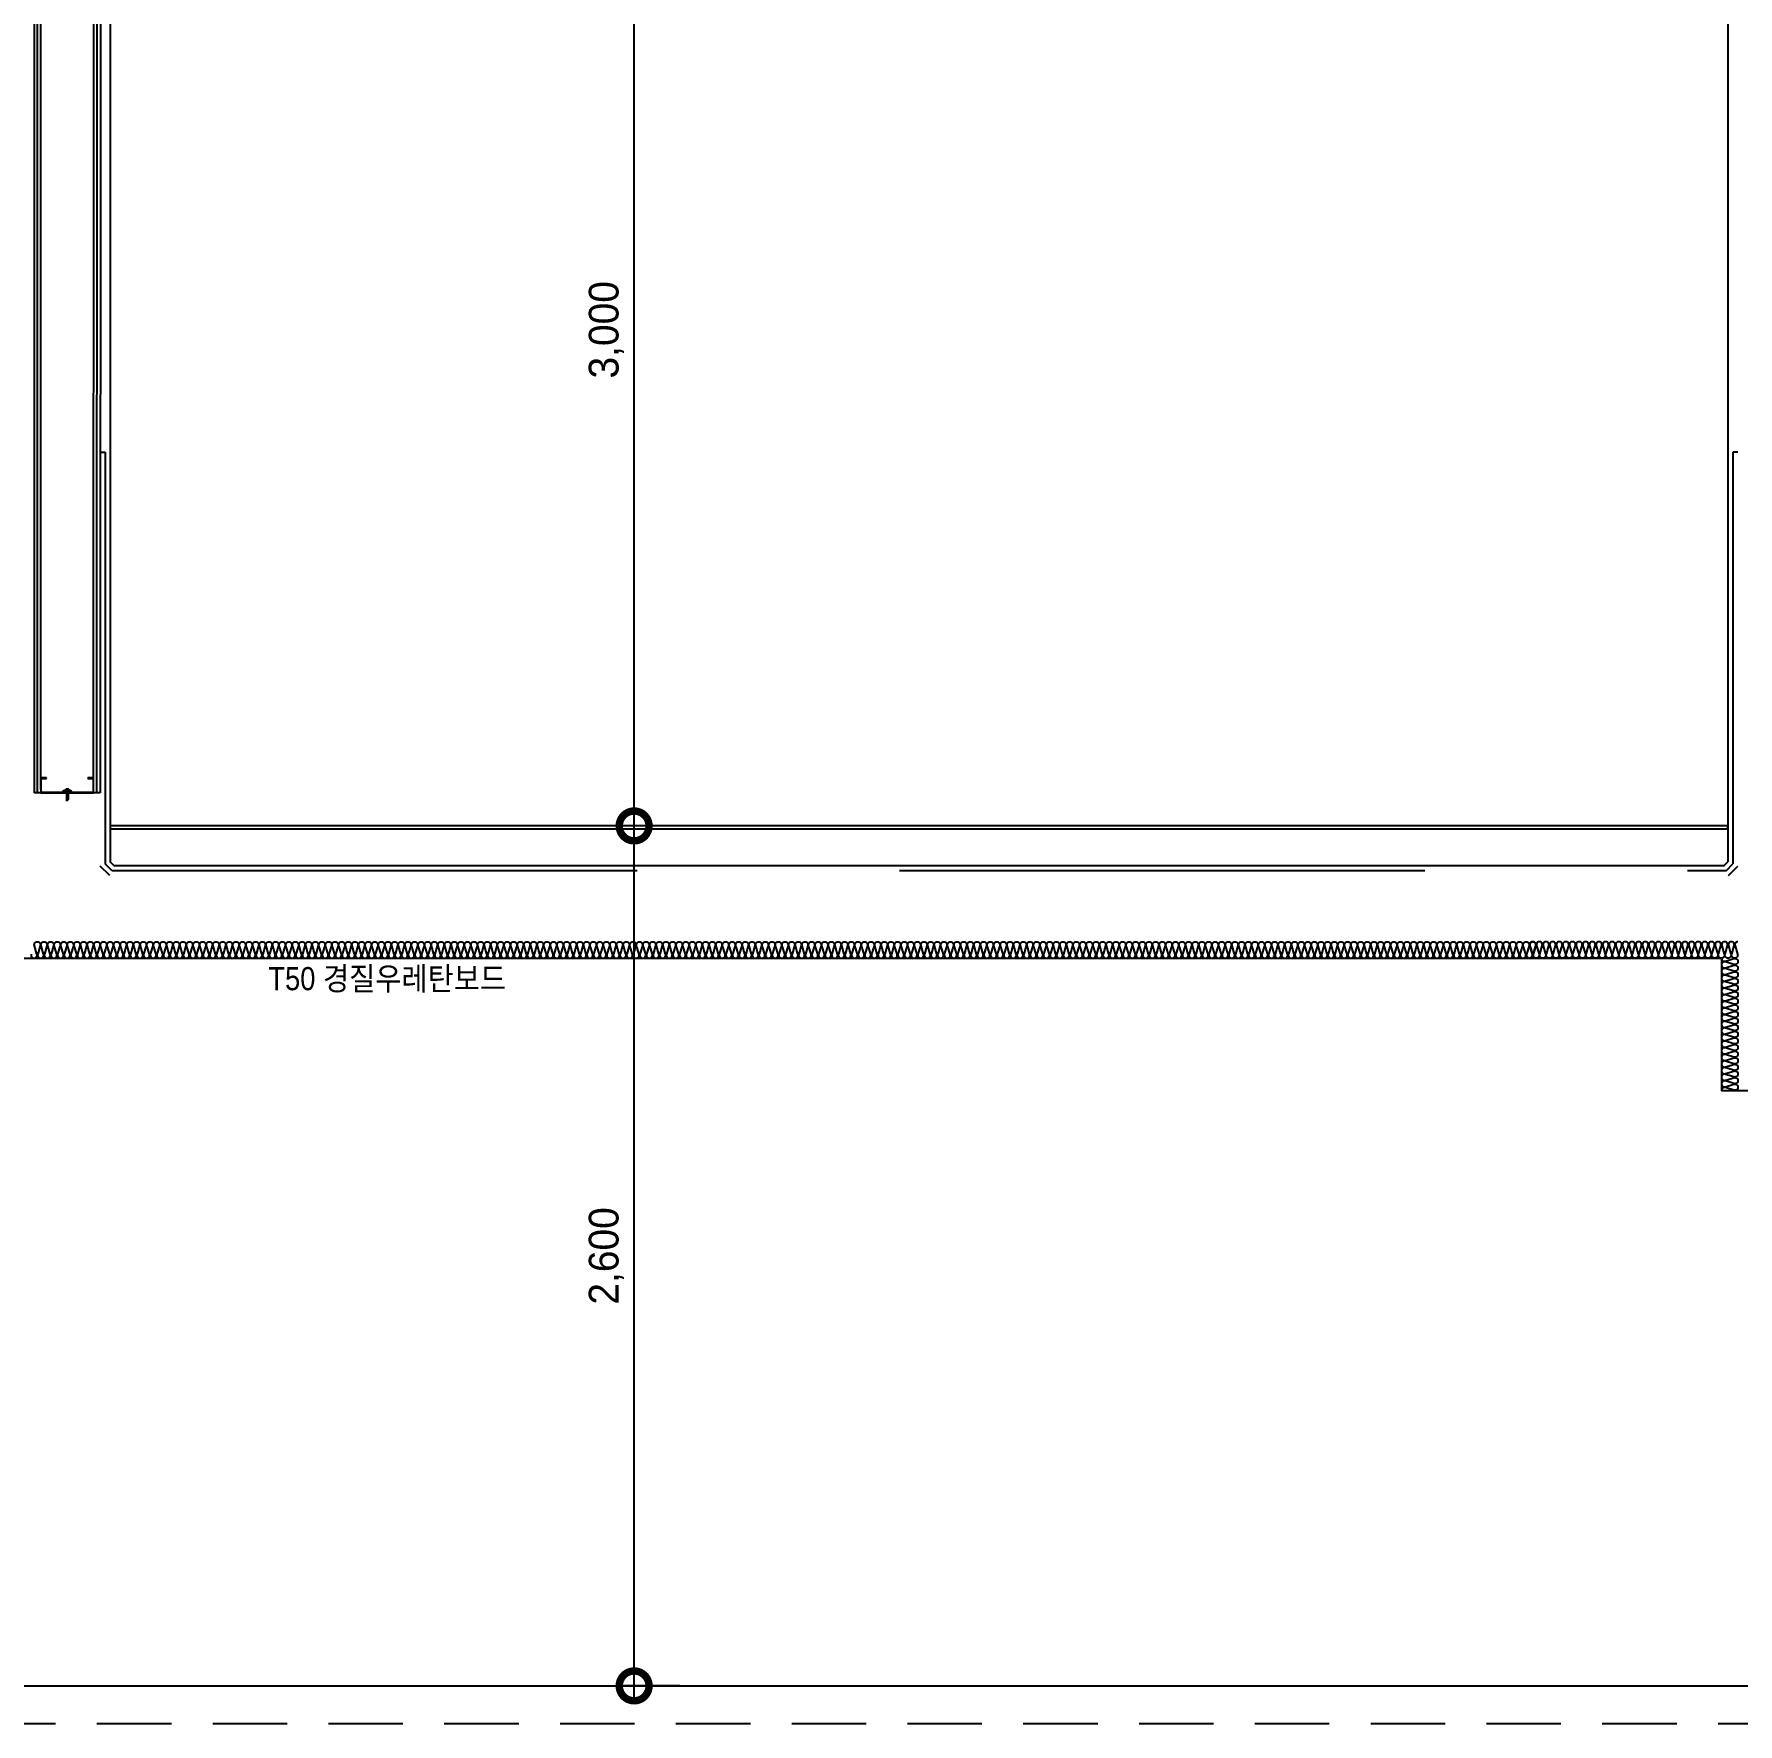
# Model space of a CAD drawing. Header units: millimetres. Extents: x 19868 to 801382, y -4805 to 85279.
# Drawn here: x 76888 to 82038, y 31614 to 36723 of the extents above; entities that cross this region are included whole.
import ezdxf
from ezdxf.enums import TextEntityAlignment as Align

# ---------------------------------------------------------------- set-up
doc = ezdxf.new("R2010")
doc.units = ezdxf.units.MM
doc.header["$LTSCALE"] = 250
doc.linetypes.add('HID', pattern=[2.8, 1.8, -1])
doc.linetypes.add('HIDDEN', pattern=[9.525, 6.35, -3.175])
doc.layers.get('Defpoints').update_dxf_attribs({"color": 151})
for name, color, linetype in [('8입면선', 8, 'Continuous'), ('A-ELE-4', 4, 'Continuous'), ('A-ETC-8', 8, 'Continuous'), ('A-FIN', 6, 'Continuous'), ('A-WALL-D', 7, 'Continuous'), ('A-WP', 1, 'HID'), ('A-방수', 1, 'HIDDEN'), ('GAGAM-DT', 7, 'Continuous'), ('ISL', 251, 'Continuous'), ('입면', 7, 'Continuous')]:
    doc.layers.add(name, color=color, linetype=linetype)
doc.layers.add('CK', color=221, linetype='Continuous', plot=False)
doc.layers.add('NOPLOT-단열', color=225, linetype='Continuous', plot=False)
doc.styles.add('Gdim', font='')
doc.styles.get('Gdim').set_extended_font_data('Dotum')
doc.dimstyles.new('Gdim50', dxfattribs={"dimscale": 30, "dimtxt": 3, "dimasz": 6, "dimexe": 1.5, "dimexo": 2, "dimgap": 1, "dimtad": 1, "dimdec": 0, "dimzin": 0, "dimdsep": 46, "dimlunit": 6, "dimtxsty": 'Gdim', "dimblk": 'DOTSMALL', "dimcen": 1.5, "dimdle": 1.5, "dimclrd": 256, "dimclre": 256, "dimclrt": 256, "dimazin": 0, "dimtfac": 1, "dimtdec": 0, "dimtix": 1, "dimtmove": 2, "dimatfit": 3, "dimldrblk": 'DOTSMALL', "dimfxl": 1.5, "dimtolj": 1, "dimtzin": 0, "dimlwd": -1, "dimlwe": -1, "dimarcsym": 1})

# ---------------------------------------------------------------- blocks, each defined once
blk = doc.blocks.new('*U104')
at = {"layer": '8입면선', "color": 8}
for p, q in [((3316397.6, 472011.4), (3316398.1, 475211.4)), ((3316577.6, 472011.4), (3316578.1, 475211.4))]:
    blk.add_line(p, q, dxfattribs=at)
at = {"layer": 'A-WALL-D'}
for p, q in [((3316388.1, 475211.4), (3316387.6, 472011.4)), ((3316408.1, 475211.4), (3316388.1, 475211.4)), ((3316407.6, 472021.4), (3316408.1, 475211.4)), ((3316567.6, 472021.4), (3316568.1, 475211.4)), ((3316588.1, 475211.4), (3316568.1, 475211.4)), ((3316588.1, 475211.4), (3316587.6, 472011.4)), ((3316407.6, 472011.4), (3316387.6, 472011.4)), ((3316587.6, 472011.4), (3316567.6, 472011.4))]:
    blk.add_line(p, q, dxfattribs=at)
at = {"layer": 'CK', "linetype": 'Continuous'}
blk.add_line((3316472.9, 472011.4), (3316502.3, 472011.4), dxfattribs=at)
at = {"layer": 'GAGAM-DT', "color": 8}
for p, q in [((3316493.3, 475205.6), (3316483.3, 475205.6)), ((3316483.3, 475205.6), (3316483.3, 475202.1)), ((3316491.8, 475200.6), (3316484.8, 475200.6)), ((3316485.8, 475205.6), (3316485.8, 475237)), ((3316490.8, 475231.5), (3316485.8, 475237)), ((3316485.8, 475205.6), (3316485.8, 475200.6)), ((3316490.8, 475205.6), (3316490.8, 475231.5)), ((3316490.8, 475205.6), (3316490.8, 475200.6)), ((3316493.3, 475205.6), (3316493.3, 475202.1)), ((3316482.8, 472017.2), (3316482.8, 472020.7)), ((3316492.7, 472017.2), (3316482.8, 472017.2)), ((3316491.2, 472022.2), (3316484.3, 472022.2)), ((3316485.3, 472017.2), (3316485.3, 472022.2)), ((3316485.3, 472017.2), (3316485.3, 471985.8)), ((3316490.3, 472017.2), (3316490.3, 472022.2)), ((3316490.3, 472017.2), (3316490.3, 471991.3)), ((3316492.7, 472017.2), (3316492.7, 472020.7)), ((3316490.3, 471991.3), (3316485.3, 471985.8))]:
    blk.add_line(p, q, dxfattribs=at)
for centre, start, end in [((3316484.8, 475202.1), 180, 270), ((3316491.8, 475202.1), 270, 0), ((3316484.3, 472020.7), 90, 180), ((3316491.2, 472020.7), 0, 90)]:
    blk.add_arc(centre, 1.51, start, end, dxfattribs=at)
at = {"layer": '입면', "color": 6}
for p, q in [((3316408.1, 475166.4), (3316408.1, 475211.4)), ((3316408.1, 475211.4), (3316473.5, 475211.4)), ((3316472.9, 475210.2), (3316409.3, 475210.2)), ((3316409.3, 475210.2), (3316409.3, 475167.6)), ((3316477.9, 475204.4), (3316472.9, 475210.2)), ((3316473.5, 475211.4), (3316478.5, 475205.6)), ((3316498.4, 475204.4), (3316477.9, 475204.4)), ((3316478.5, 475205.6), (3316497.8, 475205.6)), ((3316497.8, 475205.6), (3316502.8, 475211.4)), ((3316503.4, 475210.2), (3316498.4, 475204.4)), ((3316502.8, 475211.4), (3316568.1, 475211.4)), ((3316566.9, 475210.2), (3316503.4, 475210.2)), ((3316566.9, 475167.6), (3316566.9, 475210.2)), ((3316568.1, 475211.4), (3316568.1, 475166.4)), ((3316426, 475166.4), (3316408.1, 475166.4)), ((3316409.3, 475167.6), (3316426, 475167.6)), ((3316426, 475167.6), (3316426, 475166.4)), ((3316550.3, 475166.4), (3316550.3, 475167.6)), ((3316550.3, 475167.6), (3316566.9, 475167.6)), ((3316568.1, 475166.4), (3316550.3, 475166.4)), ((3316425.4, 472056.4), (3316407.6, 472056.4)), ((3316407.6, 472056.4), (3316407.6, 472011.4)), ((3316408.8, 472012.6), (3316408.8, 472055.2)), ((3316408.8, 472055.2), (3316425.4, 472055.2)), ((3316425.4, 472055.2), (3316425.4, 472056.4)), ((3316567.6, 472056.4), (3316549.8, 472056.4)), ((3316549.8, 472056.4), (3316549.8, 472055.2)), ((3316549.8, 472055.2), (3316566.4, 472055.2)), ((3316566.4, 472055.2), (3316566.4, 472012.6)), ((3316567.6, 472011.4), (3316567.6, 472056.4)), ((3316407.6, 472011.4), (3316472.9, 472011.4)), ((3316472.4, 472012.6), (3316408.8, 472012.6)), ((3316477.4, 472018.5), (3316472.4, 472012.6)), ((3316472.9, 472011.4), (3316477.9, 472017.3)), ((3316497.8, 472018.5), (3316477.4, 472018.5)), ((3316477.9, 472017.3), (3316497.3, 472017.3)), ((3316497.3, 472017.3), (3316502.3, 472011.4)), ((3316502.8, 472012.6), (3316497.8, 472018.5)), ((3316502.3, 472011.4), (3316567.6, 472011.4)), ((3316566.4, 472012.6), (3316502.8, 472012.6))]:
    blk.add_line(p, q, dxfattribs=at)
blk = doc.blocks.new('_DotSmall')
at = {"color": 0, "linetype": 'ByBlock', "const_width": 0.5}
blk.add_lwpolyline([(-0.0625, 0, 1), (0.0625, 0, 1)], format="xyb", close=True, dxfattribs=at)
blk = doc.blocks.new('*D251')
at = {"layer": 'CK', "transparency": 16777216}
for p, q in [((78702, 31683.9), (78702, 34373.9)), ((78840.2, 34328.9), (78657, 34328.9)), ((78840.2, 31728.9), (78657, 31728.9))]:
    blk.add_line(p, q, dxfattribs=at)
at = {"layer": 'Defpoints', "color": 0, "transparency": 16777216}
for p in [(78702, 34328.9), (78900.2, 34328.9), (78900.2, 31728.9)]:
    blk.add_point(p, dxfattribs=at)
at = {"layer": 'CK', "transparency": 16777216, "xscale": 180, "yscale": 180, "zscale": 180}
for p, rotation in [((78702, 34328.9), 90), ((78702, 31728.9), 270)]:
    blk.add_blockref('_DotSmall', p, dxfattribs=dict(at, rotation=rotation))
at = {"layer": 'CK', "transparency": 16777216, "insert": (78618.2, 33028.9), "char_height": 90, "attachment_point": 5, "rotation": 90, "style": 'Gdim'}
blk.add_mtext('\\A1;2,600', dxfattribs=at)
blk = doc.blocks.new('*D252')
at = {"layer": 'CK', "transparency": 16777216}
for p, q in [((78702, 34283.9), (78702, 37373.9)), ((78840.2, 37328.9), (78657, 37328.9)), ((78840.2, 34328.9), (78657, 34328.9))]:
    blk.add_line(p, q, dxfattribs=at)
at = {"layer": 'Defpoints', "color": 0, "transparency": 16777216}
for p in [(78702, 37328.9), (78900.2, 37328.9), (78900.2, 34328.9)]:
    blk.add_point(p, dxfattribs=at)
at = {"layer": 'CK', "transparency": 16777216, "xscale": 180, "yscale": 180, "zscale": 180}
for p, rotation in [((78702, 37328.9), 90), ((78702, 34328.9), 270)]:
    blk.add_blockref('_DotSmall', p, dxfattribs=dict(at, rotation=rotation))
at = {"layer": 'CK', "transparency": 16777216, "insert": (78618.2, 35828.9), "char_height": 90, "attachment_point": 5, "rotation": 90, "style": 'Gdim'}
blk.add_mtext('\\A1;3,000', dxfattribs=at)
blk = doc.blocks.new('*U255')
at = {"layer": 'A-ELE-4'}
blk.add_line((4920, 150), (30, 150), dxfattribs=at)
at = {"layer": 'A-ETC-8'}
for p, q in [((0, 3300), (30, 3270)), ((4950, 3300), (4920, 3270)), ((30, 3270), (30, 41.2)), ((4920, 3270), (4920, 41.2)), ((30, 141), (4920, 141)), ((4920, 141), (4920, 150)), ((28.8, 0), (0, 28.8)), ((41.2, 30), (30, 41.2)), ((41.2, 30), (4908.8, 30)), ((4908.8, 30), (4920, 41.2)), ((4921.2, 0), (4950, 28.8))]:
    blk.add_line(p, q, dxfattribs=at)
at = {"layer": 'A-방수'}
for p, q in [((0, 1280), (15, 1280)), ((15, 1280), (15, 35)), ((4950, 1280), (4935, 1280)), ((4935, 1280), (4935, 35)), ((35, 15), (15, 35)), ((35, 15), (4915, 15)), ((4915, 15), (4935, 35))]:
    blk.add_line(p, q, dxfattribs=at)

msp = doc.modelspace()

# ---------------------------------------------------------------- linework, layer by layer
at = {"layer": 'A-FIN'}
msp.add_line((74938.2, 31728.9), (87938.2, 31728.9), dxfattribs=at)
at = {"layer": 'A-WP', "linetype": 'HID', "ltscale": 0.5, "elevation": 0}
msp.add_lwpolyline([(86838.2, 34593.9), (87853.2, 34593.9), (87853.2, 33893.9), (88153.2, 33893.9), (88153.2, 31613.9), (74723.2, 31613.9), (74723.2, 33293.9), (75023.2, 33293.9), (75023.2, 33993.9), (76038.2, 33993.9)], dxfattribs=at)
at = {"layer": 'ISL', "elevation": 0}
msp.add_lwpolyline([(74738.2, 33228.9), (75088.2, 33228.9), (75088.2, 33928.9), (81988.2, 33928.9), (81988.2, 33528.9), (82688.2, 33528.9), (82688.2, 34528.9), (87788.2, 34528.9), (87788.2, 33828.9), (88138.2, 33828.9)], dxfattribs=at)
for points in [[(76879.4, 33941.1, 0.509267), (76888.2, 33928.9, 0.509267), (76897, 33941.1), (76889.4, 33966.8, -1.372593), (76907, 33966.8), (76899.4, 33941.1, 0.509267), (76908.2, 33928.9, 0.509267), (76917, 33941.1), (76909.4, 33966.8, -1.372593), (76927, 33966.8), (76919.4, 33941.1, 0.509267), (76928.2, 33928.9, 0.509267), (76937, 33941.1), (76929.4, 33966.8, -1.372593), (76947, 33966.8), (76939.4, 33941.1, 0.509267), (76948.2, 33928.9, 0.509267), (76957, 33941.1), (76949.4, 33966.8, -1.372593), (76967, 33966.8), (76959.4, 33941.1, 0.509267), (76968.2, 33928.9, 0.509267), (76977, 33941.1), (76969.4, 33966.8, -1.372593), (76987, 33966.8), (76979.4, 33941.1, 0.509267), (76988.2, 33928.9, 0.509267), (76997, 33941.1), (76989.4, 33966.8, -1.372593), (77007, 33966.8), (76999.4, 33941.1, 0.509267), (77008.2, 33928.9, 0.509267), (77017, 33941.1), (77009.4, 33966.8, -1.372593), (77027, 33966.8), (77019.4, 33941.1, 0.509267), (77028.2, 33928.9, 0.509267), (77037, 33941.1), (77029.4, 33966.8, -1.372593), (77047, 33966.8), (77039.4, 33941.1, 0.509267), (77048.2, 33928.9, 0.509267), (77057, 33941.1), (77049.4, 33966.8, -1.372593), (77067, 33966.8), (77059.4, 33941.1, 0.509267), (77068.2, 33928.9, 0.509267), (77077, 33941.1), (77069.4, 33966.8, -1.372593), (77087, 33966.8), (77079.4, 33941.1, 0.509267), (77088.2, 33928.9, 0.509267), (77097, 33941.1), (77089.4, 33966.8, -1.372593), (77107, 33966.8), (77099.4, 33941.1, 0.509267), (77108.2, 33928.9, 0.509267), (77117, 33941.1), (77109.4, 33966.8, -1.372593), (77127, 33966.8), (77119.4, 33941.1, 0.509267), (77128.2, 33928.9, 0.509267), (77137, 33941.1), (77129.4, 33966.8, -1.372593), (77147, 33966.8), (77139.4, 33941.1, 0.509267), (77148.2, 33928.9, 0.509267), (77157, 33941.1), (77149.4, 33966.8, -1.372593), (77167, 33966.8), (77159.4, 33941.1, 0.509267), (77168.2, 33928.9, 0.509267), (77177, 33941.1), (77169.4, 33966.8, -1.372593), (77187, 33966.8), (77179.4, 33941.1, 0.509267), (77188.2, 33928.9, 0.509267), (77197, 33941.1), (77189.4, 33966.8, -1.372593), (77207, 33966.8), (77199.4, 33941.1, 0.509267), (77208.2, 33928.9, 0.509267), (77217, 33941.1), (77209.4, 33966.8, -1.372593), (77227, 33966.8), (77219.4, 33941.1, 0.509267), (77228.2, 33928.9, 0.509267), (77237, 33941.1), (77229.4, 33966.8, -1.372593), (77247, 33966.8), (77239.4, 33941.1, 0.509267), (77248.2, 33928.9, 0.509267), (77257, 33941.1), (77249.4, 33966.8, -1.372593), (77267, 33966.8), (77259.4, 33941.1, 0.509267), (77268.2, 33928.9, 0.509267), (77277, 33941.1), (77269.4, 33966.8, -1.372593), (77287, 33966.8), (77279.4, 33941.1, 0.509267), (77288.2, 33928.9, 0.509267), (77297, 33941.1), (77289.4, 33966.8, -1.372593), (77307, 33966.8), (77299.4, 33941.1, 0.509267), (77308.2, 33928.9, 0.509267), (77317, 33941.1), (77309.4, 33966.8, -1.372593), (77327, 33966.8), (77319.4, 33941.1, 0.509267), (77328.2, 33928.9, 0.509267), (77337, 33941.1), (77329.4, 33966.8, -1.372593), (77347, 33966.8), (77339.4, 33941.1, 0.509267), (77348.2, 33928.9, 0.509267), (77357, 33941.1), (77349.4, 33966.8, -1.372593), (77367, 33966.8), (77359.4, 33941.1, 0.509267), (77368.2, 33928.9, 0.509267), (77377, 33941.1), (77369.4, 33966.8, -1.372593), (77387, 33966.8), (77379.4, 33941.1, 0.509267), (77388.2, 33928.9, 0.509267), (77397, 33941.1), (77389.4, 33966.8, -1.372593), (77407, 33966.8), (77399.4, 33941.1, 0.509267), (77408.2, 33928.9, 0.509267), (77417, 33941.1), (77409.4, 33966.8, -1.372593), (77427, 33966.8), (77419.4, 33941.1, 0.509267), (77428.2, 33928.9, 0.509267), (77437, 33941.1), (77429.4, 33966.8, -1.372593), (77447, 33966.8), (77439.4, 33941.1, 0.509267), (77448.2, 33928.9, 0.509267), (77457, 33941.1), (77449.4, 33966.8, -1.372593), (77467, 33966.8), (77459.4, 33941.1, 0.509267), (77468.2, 33928.9, 0.509267), (77477, 33941.1), (77469.4, 33966.8, -1.372593), (77487, 33966.8), (77479.4, 33941.1, 0.509267), (77488.2, 33928.9, 0.509267), (77497, 33941.1), (77489.4, 33966.8, -1.372593), (77507, 33966.8), (77499.4, 33941.1, 0.509267), (77508.2, 33928.9, 0.509267), (77517, 33941.1), (77509.4, 33966.8, -1.372593), (77527, 33966.8), (77519.4, 33941.1, 0.509267), (77528.2, 33928.9, 0.509267), (77537, 33941.1), (77529.4, 33966.8, -1.372593), (77547, 33966.8), (77539.4, 33941.1, 0.509267), (77548.2, 33928.9, 0.509267), (77557, 33941.1), (77549.4, 33966.8, -1.372593), (77567, 33966.8), (77559.4, 33941.1, 0.509267), (77568.2, 33928.9, 0.509267), (77577, 33941.1), (77569.4, 33966.8, -1.372593), (77587, 33966.8), (77579.4, 33941.1, 0.509267), (77588.2, 33928.9, 0.509267), (77597, 33941.1), (77589.4, 33966.8, -1.372593), (77607, 33966.8), (77599.4, 33941.1, 0.509267), (77608.2, 33928.9, 0.509267), (77617, 33941.1), (77609.4, 33966.8, -1.372593), (77627, 33966.8), (77619.4, 33941.1, 0.509267), (77628.2, 33928.9, 0.509267), (77637, 33941.1), (77629.4, 33966.8, -1.372593), (77647, 33966.8), (77639.4, 33941.1, 0.509267), (77648.2, 33928.9, 0.509267), (77657, 33941.1), (77649.4, 33966.8, -1.372593), (77667, 33966.8), (77659.4, 33941.1, 0.509267), (77668.2, 33928.9, 0.509267), (77677, 33941.1), (77669.4, 33966.8, -1.372593), (77687, 33966.8), (77679.4, 33941.1, 0.509267), (77688.2, 33928.9, 0.509267), (77697, 33941.1), (77689.4, 33966.8, -1.372593), (77707, 33966.8), (77699.4, 33941.1, 0.509267), (77708.2, 33928.9, 0.509267), (77717, 33941.1), (77709.4, 33966.8, -1.372593), (77727, 33966.8), (77719.4, 33941.1, 0.509267), (77728.2, 33928.9, 0.509267), (77737, 33941.1), (77729.4, 33966.8, -1.372593), (77747, 33966.8), (77739.4, 33941.1, 0.509267), (77748.2, 33928.9, 0.509267), (77757, 33941.1), (77749.4, 33966.8, -1.372593), (77767, 33966.8), (77759.4, 33941.1, 0.509267), (77768.2, 33928.9, 0.509267), (77777, 33941.1), (77769.4, 33966.8, -1.372593), (77787, 33966.8), (77779.4, 33941.1, 0.509267), (77788.2, 33928.9, 0.509267), (77797, 33941.1), (77789.4, 33966.8, -1.372593), (77807, 33966.8), (77799.4, 33941.1, 0.509267), (77808.2, 33928.9, 0.509267), (77817, 33941.1), (77809.4, 33966.8, -1.372593), (77827, 33966.8), (77819.4, 33941.1, 0.509267), (77828.2, 33928.9, 0.509267), (77837, 33941.1), (77829.4, 33966.8, -1.372593), (77847, 33966.8), (77839.4, 33941.1, 0.509267), (77848.2, 33928.9, 0.509267), (77857, 33941.1), (77849.4, 33966.8, -1.372593), (77867, 33966.8), (77859.4, 33941.1, 0.509267), (77868.2, 33928.9, 0.509267), (77877, 33941.1), (77869.4, 33966.8, -1.372593), (77887, 33966.8), (77879.4, 33941.1, 0.509267), (77888.2, 33928.9, 0.509267), (77897, 33941.1), (77889.4, 33966.8, -1.372593), (77907, 33966.8), (77899.4, 33941.1, 0.509267), (77908.2, 33928.9, 0.509267), (77917, 33941.1), (77909.4, 33966.8, -1.372593), (77927, 33966.8), (77919.4, 33941.1, 0.509267), (77928.2, 33928.9, 0.509267), (77937, 33941.1), (77929.4, 33966.8, -1.372593), (77947, 33966.8), (77939.4, 33941.1, 0.509267), (77948.2, 33928.9, 0.509267), (77957, 33941.1), (77949.4, 33966.8, -1.372593), (77967, 33966.8), (77959.4, 33941.1, 0.509267), (77968.2, 33928.9, 0.509267), (77977, 33941.1), (77969.4, 33966.8, -1.372593), (77987, 33966.8), (77979.4, 33941.1, 0.509267), (77988.2, 33928.9, 0.509267), (77997, 33941.1), (77989.4, 33966.8, -1.372593), (78007, 33966.8), (77999.4, 33941.1, 0.509267), (78008.2, 33928.9, 0.509267), (78017, 33941.1), (78009.4, 33966.8, -1.372593), (78027, 33966.8), (78019.4, 33941.1, 0.509267), (78028.2, 33928.9, 0.509267), (78037, 33941.1), (78029.4, 33966.8, -1.372593), (78047, 33966.8), (78039.4, 33941.1, 0.509267), (78048.2, 33928.9, 0.509267), (78057, 33941.1), (78049.4, 33966.8, -1.372593), (78067, 33966.8), (78059.4, 33941.1, 0.509267), (78068.2, 33928.9, 0.509267), (78077, 33941.1), (78069.4, 33966.8, -1.372593), (78087, 33966.8), (78079.4, 33941.1, 0.509267), (78088.2, 33928.9, 0.509267), (78097, 33941.1), (78089.4, 33966.8, -1.372593), (78107, 33966.8), (78099.4, 33941.1, 0.509267), (78108.2, 33928.9, 0.509267), (78117, 33941.1), (78109.4, 33966.8, -1.372593), (78127, 33966.8), (78119.4, 33941.1, 0.509267), (78128.2, 33928.9, 0.509267), (78137, 33941.1), (78129.4, 33966.8, -1.372593), (78147, 33966.8), (78139.4, 33941.1, 0.509267), (78148.2, 33928.9, 0.509267), (78157, 33941.1), (78149.4, 33966.8, -1.372593), (78167, 33966.8), (78159.4, 33941.1, 0.509267), (78168.2, 33928.9, 0.509267), (78177, 33941.1), (78169.4, 33966.8, -1.372593), (78187, 33966.8), (78179.4, 33941.1, 0.509267), (78188.2, 33928.9, 0.509267), (78197, 33941.1), (78189.4, 33966.8, -1.372593), (78207, 33966.8), (78199.4, 33941.1, 0.509267), (78208.2, 33928.9, 0.509267), (78217, 33941.1), (78209.4, 33966.8, -1.372593), (78227, 33966.8), (78219.4, 33941.1, 0.509267), (78228.2, 33928.9, 0.509267), (78237, 33941.1), (78229.4, 33966.8, -1.372593), (78247, 33966.8), (78239.4, 33941.1, 0.509267), (78248.2, 33928.9, 0.509267), (78257, 33941.1), (78249.4, 33966.8, -1.372593), (78267, 33966.8), (78259.4, 33941.1, 0.509267), (78268.2, 33928.9, 0.509267), (78277, 33941.1), (78269.4, 33966.8, -1.372593), (78287, 33966.8), (78279.4, 33941.1, 0.509267), (78288.2, 33928.9, 0.509267), (78297, 33941.1), (78289.4, 33966.8, -1.372593), (78307, 33966.8), (78299.4, 33941.1, 0.509267), (78308.2, 33928.9, 0.509267), (78317, 33941.1), (78309.4, 33966.8, -1.372593), (78327, 33966.8), (78319.4, 33941.1, 0.509267), (78328.2, 33928.9, 0.509267), (78337, 33941.1), (78329.4, 33966.8, -1.372593), (78347, 33966.8), (78339.4, 33941.1, 0.509267), (78348.2, 33928.9, 0.509267), (78357, 33941.1), (78349.4, 33966.8, -1.372593), (78367, 33966.8), (78359.4, 33941.1, 0.509267), (78368.2, 33928.9, 0.509267), (78377, 33941.1), (78369.4, 33966.8, -1.372593), (78387, 33966.8), (78379.4, 33941.1, 0.509267), (78388.2, 33928.9, 0.509267), (78397, 33941.1), (78389.4, 33966.8, -1.372593), (78407, 33966.8), (78399.4, 33941.1, 0.509267), (78408.2, 33928.9, 0.509267), (78417, 33941.1), (78409.4, 33966.8, -1.372593), (78427, 33966.8), (78419.4, 33941.1, 0.509267), (78428.2, 33928.9, 0.509267), (78437, 33941.1), (78429.4, 33966.8, -1.372593), (78447, 33966.8), (78439.4, 33941.1, 0.509267), (78448.2, 33928.9, 0.509267), (78457, 33941.1), (78449.4, 33966.8, -1.372593), (78467, 33966.8), (78459.4, 33941.1, 0.509267), (78468.2, 33928.9, 0.509267), (78477, 33941.1), (78469.4, 33966.8, -1.372593), (78487, 33966.8), (78479.4, 33941.1, 0.509267), (78488.2, 33928.9, 0.509267), (78497, 33941.1), (78489.4, 33966.8, -1.372593), (78507, 33966.8), (78499.4, 33941.1, 0.509267), (78508.2, 33928.9, 0.509267), (78517, 33941.1), (78509.4, 33966.8, -1.372593), (78527, 33966.8), (78519.4, 33941.1, 0.509267), (78528.2, 33928.9, 0.509267), (78537, 33941.1), (78529.4, 33966.8, -1.372593), (78547, 33966.8), (78539.4, 33941.1, 0.509267), (78548.2, 33928.9, 0.509267), (78557, 33941.1), (78549.4, 33966.8, -1.372593), (78567, 33966.8), (78559.4, 33941.1, 0.509267), (78568.2, 33928.9, 0.509267), (78577, 33941.1), (78569.4, 33966.8, -1.372593), (78587, 33966.8), (78579.4, 33941.1, 0.509267), (78588.2, 33928.9, 0.509267), (78597, 33941.1), (78589.4, 33966.8, -1.372593), (78607, 33966.8), (78599.4, 33941.1, 0.509267), (78608.2, 33928.9, 0.509267), (78617, 33941.1), (78609.4, 33966.8, -1.372593), (78627, 33966.8), (78619.4, 33941.1, 0.509267), (78628.2, 33928.9, 0.509267), (78637, 33941.1), (78629.4, 33966.8, -1.372593), (78647, 33966.8), (78639.4, 33941.1, 0.509267), (78648.2, 33928.9, 0.509267), (78657, 33941.1), (78649.4, 33966.8, -1.372593), (78667, 33966.8), (78659.4, 33941.1, 0.509267), (78668.2, 33928.9, 0.509267), (78677, 33941.1), (78669.4, 33966.8, -1.372593), (78687, 33966.8), (78679.4, 33941.1, 0.509267), (78688.2, 33928.9, 0.509267), (78697, 33941.1), (78689.4, 33966.8, -1.372593), (78707, 33966.8), (78699.4, 33941.1, 0.509267), (78708.2, 33928.9, 0.509267), (78717, 33941.1), (78709.4, 33966.8, -1.372593), (78727, 33966.8), (78719.4, 33941.1, 0.509267), (78728.2, 33928.9, 0.509267), (78737, 33941.1), (78729.4, 33966.8, -1.372593), (78747, 33966.8), (78739.4, 33941.1, 0.509267), (78748.2, 33928.9, 0.509267), (78757, 33941.1), (78749.4, 33966.8, -1.372593), (78767, 33966.8), (78759.4, 33941.1, 0.509267), (78768.2, 33928.9, 0.509267), (78777, 33941.1), (78769.4, 33966.8, -1.372593), (78787, 33966.8), (78779.4, 33941.1, 0.509267), (78788.2, 33928.9, 0.509267), (78797, 33941.1), (78789.4, 33966.8, -1.372593), (78807, 33966.8), (78799.4, 33941.1, 0.509267), (78808.2, 33928.9, 0.509267), (78817, 33941.1), (78809.4, 33966.8, -1.372593), (78827, 33966.8), (78819.4, 33941.1, 0.509267), (78828.2, 33928.9, 0.509267), (78837, 33941.1), (78829.4, 33966.8, -1.372593), (78847, 33966.8), (78839.4, 33941.1, 0.509267), (78848.2, 33928.9, 0.509267), (78857, 33941.1), (78849.4, 33966.8, -1.372593), (78867, 33966.8), (78859.4, 33941.1, 0.509267), (78868.2, 33928.9, 0.509267), (78877, 33941.1), (78869.4, 33966.8, -1.372593), (78887, 33966.8), (78879.4, 33941.1, 0.509267), (78888.2, 33928.9, 0.509267), (78897, 33941.1), (78889.4, 33966.8, -1.372593), (78907, 33966.8), (78899.4, 33941.1, 0.509267), (78908.2, 33928.9, 0.509267), (78917, 33941.1), (78909.4, 33966.8, -1.372593), (78927, 33966.8), (78919.4, 33941.1, 0.509267), (78928.2, 33928.9, 0.509267), (78937, 33941.1), (78929.4, 33966.8, -1.372593), (78947, 33966.8), (78939.4, 33941.1, 0.509267), (78948.2, 33928.9, 0.509267), (78957, 33941.1), (78949.4, 33966.8, -1.372593), (78967, 33966.8), (78959.4, 33941.1, 0.509267), (78968.2, 33928.9, 0.509267), (78977, 33941.1), (78969.4, 33966.8, -1.372593), (78987, 33966.8), (78979.4, 33941.1, 0.509267), (78988.2, 33928.9, 0.509267), (78997, 33941.1), (78989.4, 33966.8, -1.372593), (79007, 33966.8), (78999.4, 33941.1, 0.509267), (79008.2, 33928.9, 0.509267), (79017, 33941.1), (79009.4, 33966.8, -1.372593), (79027, 33966.8), (79019.4, 33941.1, 0.509267), (79028.2, 33928.9, 0.509267), (79037, 33941.1), (79029.4, 33966.8, -1.372593), (79047, 33966.8), (79039.4, 33941.1, 0.509267), (79048.2, 33928.9, 0.509267), (79057, 33941.1), (79049.4, 33966.8, -1.372593), (79067, 33966.8), (79059.4, 33941.1, 0.509267), (79068.2, 33928.9, 0.509267), (79077, 33941.1), (79069.4, 33966.8, -1.372593), (79087, 33966.8), (79079.4, 33941.1, 0.509267), (79088.2, 33928.9, 0.509267), (79097, 33941.1), (79089.4, 33966.8, -1.372593), (79107, 33966.8), (79099.4, 33941.1, 0.509267), (79108.2, 33928.9, 0.509267), (79117, 33941.1), (79109.4, 33966.8, -1.372593), (79127, 33966.8), (79119.4, 33941.1, 0.509267), (79128.2, 33928.9, 0.509267), (79137, 33941.1), (79129.4, 33966.8, -1.372593), (79147, 33966.8), (79139.4, 33941.1, 0.509267), (79148.2, 33928.9, 0.509267), (79157, 33941.1), (79149.4, 33966.8, -1.372593), (79167, 33966.8), (79159.4, 33941.1, 0.509267), (79168.2, 33928.9, 0.509267), (79177, 33941.1), (79169.4, 33966.8, -1.372593), (79187, 33966.8), (79179.4, 33941.1, 0.509267), (79188.2, 33928.9, 0.509267), (79197, 33941.1), (79189.4, 33966.8, -1.372593), (79207, 33966.8), (79199.4, 33941.1, 0.509267), (79208.2, 33928.9, 0.509267), (79217, 33941.1), (79209.4, 33966.8, -1.372593), (79227, 33966.8), (79219.4, 33941.1, 0.509267), (79228.2, 33928.9, 0.509267), (79237, 33941.1), (79229.4, 33966.8, -1.372593), (79247, 33966.8), (79239.4, 33941.1, 0.509267), (79248.2, 33928.9, 0.509267), (79257, 33941.1), (79249.4, 33966.8, -1.372593), (79267, 33966.8), (79259.4, 33941.1, 0.509267), (79268.2, 33928.9, 0.509267), (79277, 33941.1), (79269.4, 33966.8, -1.372593), (79287, 33966.8), (79279.4, 33941.1, 0.509267), (79288.2, 33928.9, 0.509267), (79297, 33941.1), (79289.4, 33966.8, -1.372593), (79307, 33966.8), (79299.4, 33941.1, 0.509267), (79308.2, 33928.9, 0.509267), (79317, 33941.1), (79309.4, 33966.8, -1.372593), (79327, 33966.8), (79319.4, 33941.1, 0.509267), (79328.2, 33928.9, 0.509267), (79337, 33941.1), (79329.4, 33966.8, -1.372593), (79347, 33966.8), (79339.4, 33941.1, 0.509267), (79348.2, 33928.9, 0.509267), (79357, 33941.1), (79349.4, 33966.8, -1.372593), (79367, 33966.8), (79359.4, 33941.1, 0.509267), (79368.2, 33928.9, 0.509267), (79377, 33941.1), (79369.4, 33966.8, -1.372593), (79387, 33966.8), (79379.4, 33941.1, 0.509267), (79388.2, 33928.9, 0.509267), (79397, 33941.1), (79389.4, 33966.8, -1.372593), (79407, 33966.8), (79399.4, 33941.1, 0.509267), (79408.2, 33928.9, 0.509267), (79417, 33941.1), (79409.4, 33966.8, -1.372593), (79427, 33966.8), (79419.4, 33941.1, 0.509267), (79428.2, 33928.9, 0.509267), (79437, 33941.1), (79429.4, 33966.8, -1.372593), (79447, 33966.8), (79439.4, 33941.1, 0.509267), (79448.2, 33928.9, 0.509267), (79457, 33941.1), (79449.4, 33966.8, -1.372593), (79467, 33966.8), (79459.4, 33941.1, 0.509267), (79468.2, 33928.9, 0.509267), (79477, 33941.1), (79469.4, 33966.8, -1.372593), (79487, 33966.8), (79479.4, 33941.1, 0.509267), (79488.2, 33928.9, 0.509267), (79497, 33941.1), (79489.4, 33966.8, -1.372593), (79507, 33966.8), (79499.4, 33941.1, 0.509267), (79508.2, 33928.9, 0.509267), (79517, 33941.1), (79509.4, 33966.8, -1.372593), (79527, 33966.8), (79519.4, 33941.1, 0.509267), (79528.2, 33928.9, 0.509267), (79537, 33941.1), (79529.4, 33966.8, -1.372593), (79547, 33966.8), (79539.4, 33941.1, 0.509267), (79548.2, 33928.9, 0.509267), (79557, 33941.1), (79549.4, 33966.8, -1.372593), (79567, 33966.8), (79559.4, 33941.1, 0.509267), (79568.2, 33928.9, 0.509267), (79577, 33941.1), (79569.4, 33966.8, -1.372593), (79587, 33966.8), (79579.4, 33941.1, 0.509267), (79588.2, 33928.9, 0.509267), (79597, 33941.1), (79589.4, 33966.8, -1.372593), (79607, 33966.8), (79599.4, 33941.1, 0.509267), (79608.2, 33928.9, 0.509267), (79617, 33941.1), (79609.4, 33966.8, -1.372593), (79627, 33966.8), (79619.4, 33941.1, 0.509267), (79628.2, 33928.9, 0.509267), (79637, 33941.1), (79629.4, 33966.8, -1.372593), (79647, 33966.8), (79639.4, 33941.1, 0.509267), (79648.2, 33928.9, 0.509267), (79657, 33941.1), (79649.4, 33966.8, -1.372593), (79667, 33966.8), (79659.4, 33941.1, 0.509267), (79668.2, 33928.9, 0.509267), (79677, 33941.1), (79669.4, 33966.8, -1.372593), (79687, 33966.8), (79679.4, 33941.1, 0.509267), (79688.2, 33928.9, 0.509267), (79697, 33941.1), (79689.4, 33966.8, -1.372593), (79707, 33966.8), (79699.4, 33941.1, 0.509267), (79708.2, 33928.9, 0.509267), (79717, 33941.1), (79709.4, 33966.8, -1.372593), (79727, 33966.8), (79719.4, 33941.1, 0.509267), (79728.2, 33928.9, 0.509267), (79737, 33941.1), (79729.4, 33966.8, -1.372593), (79747, 33966.8), (79739.4, 33941.1, 0.509267), (79748.2, 33928.9, 0.509267), (79757, 33941.1), (79749.4, 33966.8, -1.372593), (79767, 33966.8), (79759.4, 33941.1, 0.509267), (79768.2, 33928.9, 0.509267), (79777, 33941.1), (79769.4, 33966.8, -1.372593), (79787, 33966.8), (79779.4, 33941.1, 0.509267), (79788.2, 33928.9, 0.509267), (79797, 33941.1), (79789.4, 33966.8, -1.372593), (79807, 33966.8), (79799.4, 33941.1, 0.509267), (79808.2, 33928.9, 0.509267), (79817, 33941.1), (79809.4, 33966.8, -1.372593), (79827, 33966.8), (79819.4, 33941.1, 0.509267), (79828.2, 33928.9, 0.509267), (79837, 33941.1), (79829.4, 33966.8, -1.372593), (79847, 33966.8), (79839.4, 33941.1, 0.509267), (79848.2, 33928.9, 0.509267), (79857, 33941.1), (79849.4, 33966.8, -1.372593), (79867, 33966.8), (79859.4, 33941.1, 0.509267), (79868.2, 33928.9, 0.509267), (79877, 33941.1), (79869.4, 33966.8, -1.372593), (79887, 33966.8), (79879.4, 33941.1, 0.509267), (79888.2, 33928.9, 0.509267), (79897, 33941.1), (79889.4, 33966.8, -1.372593), (79907, 33966.8), (79899.4, 33941.1, 0.509267), (79908.2, 33928.9, 0.509267), (79917, 33941.1), (79909.4, 33966.8, -1.372593), (79927, 33966.8), (79919.4, 33941.1, 0.509267), (79928.2, 33928.9, 0.509267), (79937, 33941.1), (79929.4, 33966.8, -1.372593), (79947, 33966.8), (79939.4, 33941.1, 0.509267), (79948.2, 33928.9, 0.509267), (79957, 33941.1), (79949.4, 33966.8, -1.372593), (79967, 33966.8), (79959.4, 33941.1, 0.509267), (79968.2, 33928.9, 0.509267), (79977, 33941.1), (79969.4, 33966.8, -1.372593), (79987, 33966.8), (79979.4, 33941.1, 0.509267), (79988.2, 33928.9, 0.509267), (79997, 33941.1), (79989.4, 33966.8, -1.372593), (80007, 33966.8), (79999.4, 33941.1, 0.509267), (80008.2, 33928.9, 0.509267), (80017, 33941.1), (80009.4, 33966.8, -1.372593), (80027, 33966.8), (80019.4, 33941.1, 0.509267), (80028.2, 33928.9, 0.509267), (80037, 33941.1), (80029.4, 33966.8, -1.372593), (80047, 33966.8), (80039.4, 33941.1, 0.509267), (80048.2, 33928.9, 0.509267), (80057, 33941.1), (80049.4, 33966.8, -1.372593), (80067, 33966.8), (80059.4, 33941.1, 0.509267), (80068.2, 33928.9, 0.509267), (80077, 33941.1), (80069.4, 33966.8, -1.372593), (80087, 33966.8), (80079.4, 33941.1, 0.509267), (80088.2, 33928.9, 0.509267), (80097, 33941.1), (80089.4, 33966.8, -1.372593), (80107, 33966.8), (80099.4, 33941.1, 0.509267), (80108.2, 33928.9, 0.509267), (80117, 33941.1), (80109.4, 33966.8, -1.372593), (80127, 33966.8), (80119.4, 33941.1, 0.509267), (80128.2, 33928.9, 0.509267), (80137, 33941.1), (80129.4, 33966.8, -1.372593), (80147, 33966.8), (80139.4, 33941.1, 0.509267), (80148.2, 33928.9, 0.509267), (80157, 33941.1), (80149.4, 33966.8, -1.372593), (80167, 33966.8), (80159.4, 33941.1, 0.509267), (80168.2, 33928.9, 0.509267), (80177, 33941.1), (80169.4, 33966.8, -1.372593), (80187, 33966.8), (80179.4, 33941.1, 0.509267), (80188.2, 33928.9, 0.509267), (80197, 33941.1), (80189.4, 33966.8, -1.372593), (80207, 33966.8), (80199.4, 33941.1, 0.509267), (80208.2, 33928.9, 0.509267), (80217, 33941.1), (80209.4, 33966.8, -1.372593), (80227, 33966.8), (80219.4, 33941.1, 0.509267), (80228.2, 33928.9, 0.509267), (80237, 33941.1), (80229.4, 33966.8, -1.372593), (80247, 33966.8), (80239.4, 33941.1, 0.509267), (80248.2, 33928.9, 0.509267), (80257, 33941.1), (80249.4, 33966.8, -1.372593), (80267, 33966.8), (80259.4, 33941.1, 0.509267), (80268.2, 33928.9, 0.509267), (80277, 33941.1), (80269.4, 33966.8, -1.372593), (80287, 33966.8), (80279.4, 33941.1, 0.509267), (80288.2, 33928.9, 0.509267), (80297, 33941.1), (80289.4, 33966.8, -1.372593), (80307, 33966.8), (80299.4, 33941.1, 0.509267), (80308.2, 33928.9, 0.509267), (80317, 33941.1), (80309.4, 33966.8, -1.372593), (80327, 33966.8), (80319.4, 33941.1, 0.509267), (80328.2, 33928.9, 0.509267), (80337, 33941.1), (80329.4, 33966.8, -1.372593), (80347, 33966.8), (80339.4, 33941.1, 0.509267), (80348.2, 33928.9, 0.509267), (80357, 33941.1), (80349.4, 33966.8, -1.372593), (80367, 33966.8), (80359.4, 33941.1, 0.509267), (80368.2, 33928.9, 0.509267), (80377, 33941.1), (80369.4, 33966.8, -1.372593), (80387, 33966.8), (80379.4, 33941.1, 0.509267), (80388.2, 33928.9, 0.509267), (80397, 33941.1), (80389.4, 33966.8, -1.372593), (80407, 33966.8), (80399.4, 33941.1, 0.509267), (80408.2, 33928.9, 0.509267), (80417, 33941.1), (80409.4, 33966.8, -1.372593), (80427, 33966.8), (80419.4, 33941.1, 0.509267), (80428.2, 33928.9, 0.509267), (80437, 33941.1), (80429.4, 33966.8, -1.372593), (80447, 33966.8), (80439.4, 33941.1, 0.509267), (80448.2, 33928.9, 0.509267), (80457, 33941.1), (80449.4, 33966.8, -1.372593), (80467, 33966.8), (80459.4, 33941.1, 0.509267), (80468.2, 33928.9, 0.509267), (80477, 33941.1), (80469.4, 33966.8, -1.372593), (80487, 33966.8), (80479.4, 33941.1, 0.509267), (80488.2, 33928.9, 0.509267), (80497, 33941.1), (80489.4, 33966.8, -1.372593), (80507, 33966.8), (80499.4, 33941.1, 0.509267), (80508.2, 33928.9, 0.509267), (80517, 33941.1), (80509.4, 33966.8, -1.372593), (80527, 33966.8), (80519.4, 33941.1, 0.509267), (80528.2, 33928.9, 0.509267), (80537, 33941.1), (80529.4, 33966.8, -1.372593), (80547, 33966.8), (80539.4, 33941.1, 0.509267), (80548.2, 33928.9, 0.509267), (80557, 33941.1), (80549.4, 33966.8, -1.372593), (80567, 33966.8), (80559.4, 33941.1, 0.509267), (80568.2, 33928.9, 0.509267), (80577, 33941.1), (80569.4, 33966.8, -1.372593), (80587, 33966.8), (80579.4, 33941.1, 0.509267), (80588.2, 33928.9, 0.509267), (80597, 33941.1), (80589.4, 33966.8, -1.372593), (80607, 33966.8), (80599.4, 33941.1, 0.509267), (80608.2, 33928.9, 0.509267), (80617, 33941.1), (80609.4, 33966.8, -1.372593), (80627, 33966.8), (80619.4, 33941.1, 0.509267), (80628.2, 33928.9, 0.509267), (80637, 33941.1), (80629.4, 33966.8, -1.372593), (80647, 33966.8), (80639.4, 33941.1, 0.509267), (80648.2, 33928.9, 0.509267), (80657, 33941.1), (80649.4, 33966.8, -1.372593), (80667, 33966.8), (80659.4, 33941.1, 0.509267), (80668.2, 33928.9, 0.509267), (80677, 33941.1), (80669.4, 33966.8, -1.372593), (80687, 33966.8), (80679.4, 33941.1, 0.509267), (80688.2, 33928.9, 0.509267), (80697, 33941.1), (80689.4, 33966.8, -1.372593), (80707, 33966.8), (80699.4, 33941.1, 0.509267), (80708.2, 33928.9, 0.509267), (80717, 33941.1), (80709.4, 33966.8, -1.372593), (80727, 33966.8), (80719.4, 33941.1, 0.509267), (80728.2, 33928.9, 0.509267), (80737, 33941.1), (80729.4, 33966.8, -1.372593), (80747, 33966.8), (80739.4, 33941.1, 0.509267), (80748.2, 33928.9, 0.509267), (80757, 33941.1), (80749.4, 33966.8, -1.372593), (80767, 33966.8), (80759.4, 33941.1, 0.509267), (80768.2, 33928.9, 0.509267), (80777, 33941.1), (80769.4, 33966.8, -1.372593), (80787, 33966.8), (80779.4, 33941.1, 0.509267), (80788.2, 33928.9, 0.509267), (80797, 33941.1), (80789.4, 33966.8, -1.372593), (80807, 33966.8), (80799.4, 33941.1, 0.509267), (80808.2, 33928.9, 0.509267), (80817, 33941.1), (80809.4, 33966.8, -1.372593), (80827, 33966.8), (80819.4, 33941.1, 0.509267), (80828.2, 33928.9, 0.509267), (80837, 33941.1), (80829.4, 33966.8, -1.372593), (80847, 33966.8), (80839.4, 33941.1, 0.509267), (80848.2, 33928.9, 0.509267), (80857, 33941.1), (80849.4, 33966.8, -1.372593), (80867, 33966.8), (80859.4, 33941.1, 0.509267), (80868.2, 33928.9, 0.509267), (80877, 33941.1), (80869.4, 33966.8, -1.372593), (80887, 33966.8), (80879.4, 33941.1, 0.509267), (80888.2, 33928.9, 0.509267), (80897, 33941.1), (80889.4, 33966.8, -1.372593), (80907, 33966.8), (80899.4, 33941.1, 0.509267), (80908.2, 33928.9, 0.509267), (80917, 33941.1), (80909.4, 33966.8, -1.372593), (80927, 33966.8), (80919.4, 33941.1, 0.509267), (80928.2, 33928.9, 0.509267), (80937, 33941.1), (80929.4, 33966.8, -1.372593), (80947, 33966.8), (80939.4, 33941.1, 0.509267), (80948.2, 33928.9, 0.509267), (80957, 33941.1), (80949.4, 33966.8, -1.372593), (80967, 33966.8), (80959.4, 33941.1, 0.509267), (80968.2, 33928.9, 0.509267), (80977, 33941.1), (80969.4, 33966.8, -1.372593), (80987, 33966.8), (80979.4, 33941.1, 0.509267), (80988.2, 33928.9, 0.509267), (80997, 33941.1), (80989.4, 33966.8, -1.372593), (81007, 33966.8), (80999.4, 33941.1, 0.509267), (81008.2, 33928.9, 0.509267), (81017, 33941.1), (81009.4, 33966.8, -1.372593), (81027, 33966.8), (81019.4, 33941.1, 0.509267), (81028.2, 33928.9, 0.509267), (81037, 33941.1), (81029.4, 33966.8, -1.372593), (81047, 33966.8), (81039.4, 33941.1, 0.509267), (81048.2, 33928.9, 0.509267), (81057, 33941.1), (81049.4, 33966.8, -1.372593), (81067, 33966.8), (81059.4, 33941.1, 0.509267), (81068.2, 33928.9, 0.509267), (81077, 33941.1), (81069.4, 33966.8, -1.372593), (81087, 33966.8), (81079.4, 33941.1, 0.509267), (81088.2, 33928.9, 0.509267), (81097, 33941.1), (81089.4, 33966.8, -1.372593), (81107, 33966.8), (81099.4, 33941.1, 0.509267), (81108.2, 33928.9, 0.509267), (81117, 33941.1), (81109.4, 33966.8, -1.372593), (81127, 33966.8), (81119.4, 33941.1, 0.509267), (81128.2, 33928.9, 0.509267), (81137, 33941.1), (81129.4, 33966.8, -1.372593), (81147, 33966.8), (81139.4, 33941.1, 0.509267), (81148.2, 33928.9, 0.509267), (81157, 33941.1), (81149.4, 33966.8, -1.372593), (81167, 33966.8), (81159.4, 33941.1, 0.509267), (81168.2, 33928.9, 0.509267), (81177, 33941.1), (81169.4, 33966.8, -1.372593), (81187, 33966.8), (81179.4, 33941.1, 0.509267), (81188.2, 33928.9, 0.509267), (81197, 33941.1), (81189.4, 33966.8, -1.372593), (81207, 33966.8), (81199.4, 33941.1, 0.509267), (81208.2, 33928.9, 0.509267), (81217, 33941.1), (81209.4, 33966.8, -1.372593), (81227, 33966.8), (81219.4, 33941.1, 0.509267), (81228.2, 33928.9, 0.509267), (81237, 33941.1), (81229.4, 33966.8, -1.372593), (81247, 33966.8), (81239.4, 33941.1, 0.509267), (81248.2, 33928.9, 0.509267), (81257, 33941.1), (81249.4, 33966.8, -1.372593), (81267, 33966.8), (81259.4, 33941.1, 0.509267), (81268.2, 33928.9, 0.509267), (81277, 33941.1), (81269.4, 33966.8, -1.372593), (81287, 33966.8), (81279.4, 33941.1, 0.509267), (81288.2, 33928.9, 0.509267), (81297, 33941.1), (81289.4, 33966.8, -1.372593), (81307, 33966.8), (81299.4, 33941.1, 0.509267), (81308.2, 33928.9, 0.509267), (81317, 33941.1), (81309.4, 33966.8, -1.372593), (81327, 33966.8), (81319.4, 33941.1, 0.509267), (81328.2, 33928.9, 0.509267), (81337, 33941.1), (81329.4, 33966.8, -1.372593), (81347, 33966.8), (81339.4, 33941.1, 0.509267), (81348.2, 33928.9, 0.509267), (81357, 33941.1), (81349.4, 33966.8, -1.372593), (81367, 33966.8), (81359.4, 33941.1, 0.509267), (81368.2, 33928.9, 0.509267), (81377, 33941.1), (81369.4, 33966.8, -1.372593), (81387, 33966.8), (81379.4, 33941.1, 0.509267), (81388.2, 33928.9, 0.509267), (81397, 33941.1), (81389.4, 33966.8, -1.372593), (81407, 33966.8), (81399.4, 33941.1, 0.509267), (81408.2, 33928.9, 0.509267), (81417, 33941.1), (81409.4, 33966.8, -1.372593), (81427, 33966.8), (81419.4, 33941.1, 0.509267), (81428.2, 33928.9)], [(82038.2, 33978.9, 0.508361), (82029.4, 33966.8), (82037, 33941.1, -0.509267), (82028.2, 33928.9, -0.509267), (82019.4, 33941.1), (82027, 33966.8, 1.372593), (82009.4, 33966.8), (82017, 33941.1, -0.509267), (82008.2, 33928.9, -0.509267), (81999.4, 33941.1), (82007, 33966.8, 1.372593), (81989.4, 33966.8), (81997, 33941.1, -0.509267), (81988.2, 33928.9, -0.509267), (81979.4, 33941.1), (81987, 33966.8, 1.372593), (81969.4, 33966.8), (81977, 33941.1, -0.509267), (81968.2, 33928.9, -0.509267), (81959.4, 33941.1), (81967, 33966.8, 1.372593), (81949.4, 33966.8), (81957, 33941.1, -0.509267), (81948.2, 33928.9, -0.509267), (81939.4, 33941.1), (81947, 33966.8, 1.372593), (81929.4, 33966.8), (81937, 33941.1, -0.509267), (81928.2, 33928.9, -0.509267), (81919.4, 33941.1), (81927, 33966.8, 1.372593), (81909.4, 33966.8), (81917, 33941.1, -0.509267), (81908.2, 33928.9, -0.509267), (81899.4, 33941.1), (81907, 33966.8, 1.372593), (81889.4, 33966.8), (81897, 33941.1, -0.509267), (81888.2, 33928.9, -0.509267), (81879.4, 33941.1), (81887, 33966.8, 1.372593), (81869.4, 33966.8), (81877, 33941.1, -0.509267), (81868.2, 33928.9, -0.509267), (81859.4, 33941.1), (81867, 33966.8, 1.372593), (81849.4, 33966.8), (81857, 33941.1, -0.509267), (81848.2, 33928.9, -0.509267), (81839.4, 33941.1), (81847, 33966.8, 1.372593), (81829.4, 33966.8), (81837, 33941.1, -0.509267), (81828.2, 33928.9, -0.509267), (81819.4, 33941.1), (81827, 33966.8, 1.372593), (81809.4, 33966.8), (81817, 33941.1, -0.509267), (81808.2, 33928.9, -0.509267), (81799.4, 33941.1), (81807, 33966.8, 1.372593), (81789.4, 33966.8), (81797, 33941.1, -0.509267), (81788.2, 33928.9, -0.509267), (81779.4, 33941.1), (81787, 33966.8, 1.372593), (81769.4, 33966.8), (81777, 33941.1, -0.509267), (81768.2, 33928.9, -0.509267), (81759.4, 33941.1), (81767, 33966.8, 1.372593), (81749.4, 33966.8), (81757, 33941.1, -0.509267), (81748.2, 33928.9, -0.509267), (81739.4, 33941.1), (81747, 33966.8, 1.372593), (81729.4, 33966.8), (81737, 33941.1, -0.509267), (81728.2, 33928.9, -0.509267), (81719.4, 33941.1), (81727, 33966.8, 1.372593), (81709.4, 33966.8), (81717, 33941.1, -0.509267), (81708.2, 33928.9, -0.509267), (81699.4, 33941.1), (81707, 33966.8, 1.372593), (81689.4, 33966.8), (81697, 33941.1, -0.509267), (81688.2, 33928.9, -0.509267), (81679.4, 33941.1), (81687, 33966.8, 1.372593), (81669.4, 33966.8), (81677, 33941.1, -0.509267), (81668.2, 33928.9, -0.509267), (81659.4, 33941.1), (81667, 33966.8, 1.372593), (81649.4, 33966.8), (81657, 33941.1, -0.509267), (81648.2, 33928.9, -0.509267), (81639.4, 33941.1), (81647, 33966.8, 1.372593), (81629.4, 33966.8), (81637, 33941.1, -0.509267), (81628.2, 33928.9, -0.509267), (81619.4, 33941.1), (81627, 33966.8, 1.372593), (81609.4, 33966.8), (81617, 33941.1, -0.509267), (81608.2, 33928.9, -0.509267), (81599.4, 33941.1), (81607, 33966.8, 1.372593), (81589.4, 33966.8), (81597, 33941.1, -0.509267), (81588.2, 33928.9, -0.509267), (81579.4, 33941.1), (81587, 33966.8, 1.372593), (81569.4, 33966.8), (81577, 33941.1, -0.509267), (81568.2, 33928.9, -0.509267), (81559.4, 33941.1), (81567, 33966.8, 1.372593), (81549.4, 33966.8), (81557, 33941.1, -0.509267), (81548.2, 33928.9, -0.509267), (81539.4, 33941.1), (81547, 33966.8, 1.372593), (81529.4, 33966.8), (81537, 33941.1, -0.509267), (81528.2, 33928.9, -0.509267), (81519.4, 33941.1), (81527, 33966.8, 1.372593), (81509.4, 33966.8), (81517, 33941.1, -0.509267), (81508.2, 33928.9, -0.509267), (81499.4, 33941.1), (81507, 33966.8, 1.372593), (81489.4, 33966.8), (81497, 33941.1, -0.509267), (81488.2, 33928.9, -0.509267), (81479.4, 33941.1), (81487, 33966.8, 1.372593), (81469.4, 33966.8), (81477, 33941.1, -0.509267), (81468.2, 33928.9, -0.509267), (81459.4, 33941.1), (81467, 33966.8, 1.372593), (81449.4, 33966.8), (81457, 33941.1, -0.509267), (81448.2, 33928.9, -0.509267), (81439.4, 33941.1), (81447, 33966.8, 1.372593), (81429.4, 33966.8), (81437, 33941.1, -0.509267), (81428.2, 33928.9, -0.509267), (81419.4, 33941.1), (81427, 33966.8, 1.372593), (81409.4, 33966.8), (81417, 33941.1, -0.509267), (81408.2, 33928.9)], [(81988.2, 33928.9, 0.509267), (82000.3, 33920.1), (82026.1, 33927.8, -1.372593), (82026.1, 33910.1), (82000.3, 33917.8, 0.509267), (81988.2, 33908.9, 0.509267), (82000.3, 33900.1), (82026.1, 33907.8, -1.372593), (82026.1, 33890.1), (82000.3, 33897.8, 0.509267), (81988.2, 33888.9, 0.509267), (82000.3, 33880.1), (82026.1, 33887.8, -1.372593), (82026.1, 33870.1), (82000.3, 33877.8, 0.509267), (81988.2, 33868.9, 0.509267), (82000.3, 33860.1), (82026.1, 33867.8, -1.372593), (82026.1, 33850.1), (82000.3, 33857.8, 0.509267), (81988.2, 33848.9, 0.509267), (82000.3, 33840.1), (82026.1, 33847.8, -1.372593), (82026.1, 33830.1), (82000.3, 33837.8, 0.509267), (81988.2, 33828.9, 0.509267), (82000.3, 33820.1), (82026.1, 33827.8, -1.372593), (82026.1, 33810.1), (82000.3, 33817.8, 0.509267), (81988.2, 33808.9, 0.509267), (82000.3, 33800.1), (82026.1, 33807.8, -1.372593), (82026.1, 33790.1), (82000.3, 33797.8, 0.509267), (81988.2, 33788.9, 0.509267), (82000.3, 33780.1), (82026.1, 33787.8, -1.372593), (82026.1, 33770.1), (82000.3, 33777.8, 0.509267), (81988.2, 33768.9, 0.509267), (82000.3, 33760.1), (82026.1, 33767.8, -1.372593), (82026.1, 33750.1), (82000.3, 33757.8, 0.509267), (81988.2, 33748.9, 0.509267), (82000.3, 33740.1), (82026.1, 33747.8, -1.372593), (82026.1, 33730.1), (82000.3, 33737.8, 0.509267), (81988.2, 33728.9, 0.509267), (82000.3, 33720.1), (82026.1, 33727.8, -1.372593), (82026.1, 33710.1), (82000.3, 33717.8, 0.509267), (81988.2, 33708.9, 0.509267), (82000.3, 33700.1), (82026.1, 33707.8, -1.372593), (82026.1, 33690.1), (82000.3, 33697.8, 0.509267), (81988.2, 33688.9, 0.509267), (82000.3, 33680.1), (82026.1, 33687.8, -1.372593), (82026.1, 33670.1), (82000.3, 33677.8, 0.509267), (81988.2, 33668.9, 0.509267), (82000.3, 33660.1), (82026.1, 33667.8, -1.372593), (82026.1, 33650.1), (82000.3, 33657.8, 0.509267), (81988.2, 33648.9, 0.509267), (82000.3, 33640.1), (82026.1, 33647.8, -1.372593), (82026.1, 33630.1), (82000.3, 33637.8, 0.509267), (81988.2, 33628.9, 0.509267), (82000.3, 33620.1), (82026.1, 33627.8, -1.372593), (82026.1, 33610.1), (82000.3, 33617.8, 0.509267), (81988.2, 33608.9, 0.509267), (82000.3, 33600.1), (82026.1, 33607.8, -1.372593), (82026.1, 33590.1), (82000.3, 33597.8, 0.509267), (81988.2, 33588.9, 0.509267), (82000.3, 33580.1), (82026.1, 33587.8, -1.372593), (82026.1, 33570.1), (82000.3, 33577.8, 0.509267), (81988.2, 33568.9, 0.509267), (82000.3, 33560.1), (82026.1, 33567.8, -1.372593), (82026.1, 33550.1), (82000.3, 33557.8, 0.509267), (81988.2, 33548.9, 0.509267), (82000.3, 33540.1), (82026.1, 33547.8, -1.372593), (82026.1, 33530.1), (82000.3, 33537.8, 0.5087), (81988.2, 33528.9, 0.5087)]]:
    msp.add_lwpolyline(points, format="xyb", dxfattribs=at)

# ---------------------------------------------------------------- block references
at = {"layer": 'A-FIN'}
msp.add_blockref('*U255', (77088.2, 34178.9), dxfattribs=at)
at = {"layer": 'A-WALL-D'}
msp.add_blockref('*U104', (-3239499.4, -437582.5), dxfattribs=at)

# ---------------------------------------------------------------- texts
at = {"layer": 'NOPLOT-단열', "style": 'Gdim', "width": 0.9}
msp.add_text('T50 경질우레탄보드', height=70, dxfattribs=at).set_placement((77955.7, 33867.2), align=Align.MIDDLE_CENTER)

# ---------------------------------------------------------------- dimensions: what is measured, and where the dimension line sits
at = {"layer": 'CK'}
for base, p1, p2, picture, middle in [((78702, 37328.9), (78900.2, 34328.9), (78900.2, 37328.9), '*D252', (78618.2, 35828.9)), ((78702, 34328.9), (78900.2, 31728.9), (78900.2, 34328.9), '*D251', (78618.2, 33028.9))]:
    dim = msp.add_linear_dim(base=base, p1=p1, p2=p2, angle=90, dimstyle='Gdim50', dxfattribs=at)
    dim.commit()
    dim.dimension.update_dxf_attribs({"geometry": picture, "text_midpoint": middle})

doc.saveas('drawing.dxf')
